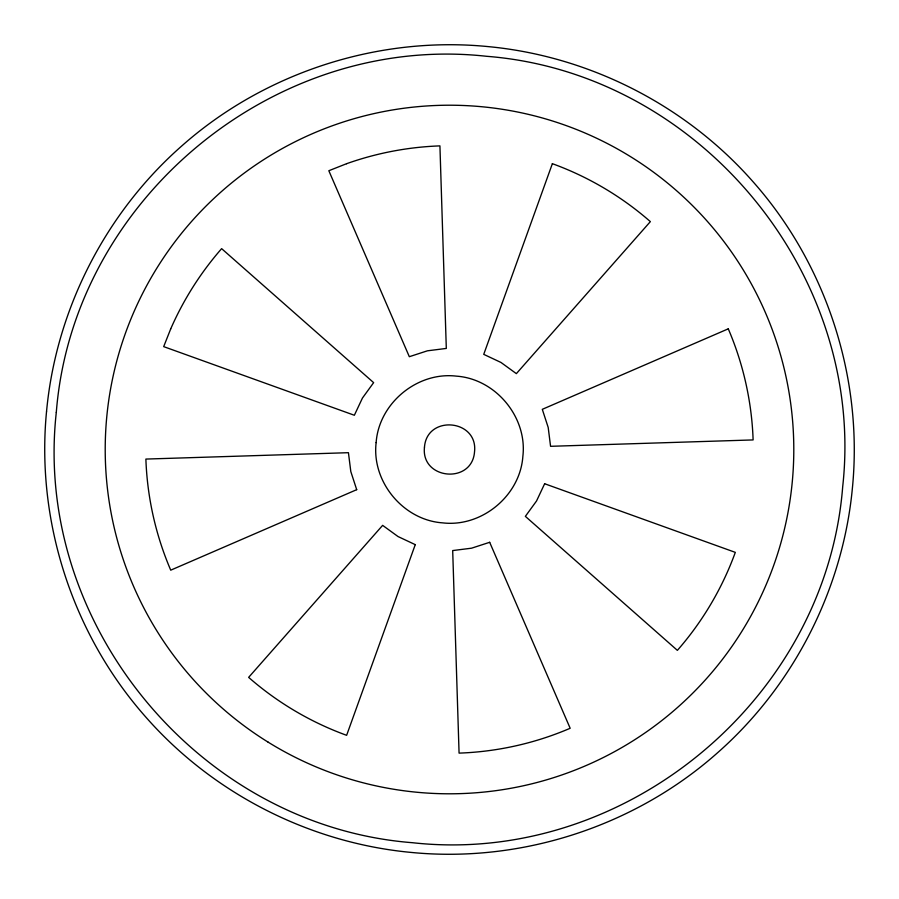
<?xml version="1.0" encoding="UTF-8"?>
<svg xmlns="http://www.w3.org/2000/svg" width="899" height="899" viewBox="0 0 899 899"><rect width="100%" height="100%" fill="white"/><g stroke="black" fill="none" stroke-linecap="round" stroke-linejoin="round"><path stroke-width="1.35" d="M46.546 411.461C35.859 521.341 72.673 634.604 145.919 717.2C213.164 793.727 310.02 843.06 411.461 852.454C521.341 863.141 634.604 826.327 717.2 753.081C793.727 685.836 843.06 588.98 852.454 487.539C863.141 377.659 826.327 264.396 753.081 181.8C685.836 105.273 588.98 55.94 487.539 46.546C377.659 35.859 264.396 72.673 181.8 145.919C105.273 213.164 55.94 310.02 46.546 411.461M56.3 412.371C32.769 624.344 199.758 826.147 412.371 842.7C624.344 866.231 826.147 699.242 842.7 486.629C866.231 274.656 699.242 72.853 486.629 56.3C274.656 32.769 72.853 199.758 56.3 412.371M376.142 442.578C371.467 481.684 403.28 520.128 442.578 522.858C481.684 527.533 520.128 495.72 522.858 456.422C527.533 417.316 495.72 378.872 456.422 376.142C417.316 371.467 378.872 403.28 376.142 442.578M424.474 447.14C420.732 479.695 472.11 484.539 474.526 451.86C478.268 419.305 426.89 414.461 424.474 447.14M415.259 544.648L346.632 735.315C310.739 722.279 277.364 702.546 248.641 677.374L382.637 525.364L398.032 536.546L415.259 544.648M552.368 163.685L483.741 354.352L500.968 362.454L516.363 373.636L650.359 221.626C621.636 196.454 588.261 176.721 552.368 163.685M170.709 328.888L163.685 346.632L354.352 415.259L362.454 398.032L373.636 382.637L221.626 248.641C200.668 272.599 183.452 299.738 170.709 328.888M544.648 483.741L536.546 500.968L525.364 516.363L677.374 650.359C702.546 621.636 722.279 588.261 735.315 552.368L544.648 483.741M356.701 489.674L170.731 570.168C155.673 535.085 147.2 497.237 145.885 459.074L348.43 452.691L350.812 471.57L356.701 489.674M728.269 328.832L542.299 409.326L548.188 427.43L550.57 446.309L753.115 439.926C751.8 401.763 743.327 363.915 728.269 328.832M346.576 163.708L328.832 170.731L409.326 356.701L427.43 350.812L446.309 348.43L439.926 145.885C408.124 147.009 376.546 153.044 346.576 163.708M489.674 542.299L471.57 548.188L452.691 550.57L459.074 753.115C497.237 751.8 535.085 743.327 570.168 728.269L489.674 542.299M268.104 742.136A344.295 344.295 0 0 0 793.626 460.277A344.295 344.295 0 0 0 286.77 146.099A344.295 344.295 0 0 0 268.104 742.136"/></g></svg>
